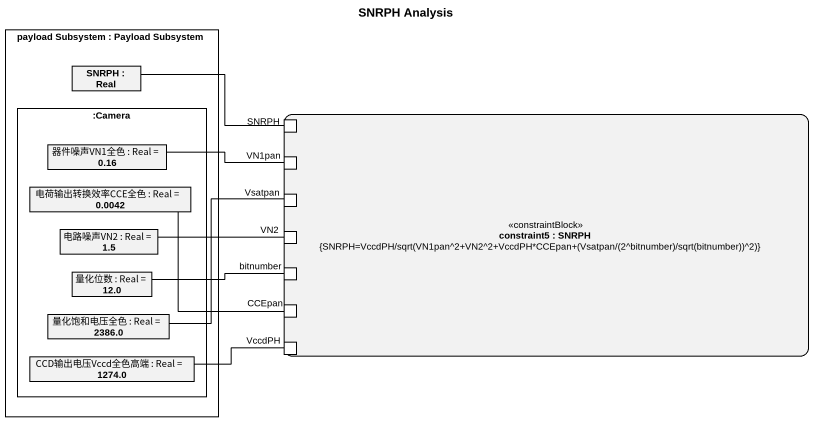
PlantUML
@startuml
title SNRPH Analysis
rectangle "payload Subsystem : Payload Subsystem" as payload_Subsystem {
  rectangle "SNRPH : Real" as SNRPH
  rectangle ":Camera" as Camera {
    rectangle "器件噪声VN1全色 : Real = 0.16" as 器件噪声VN1全色
    rectangle "电荷输出转换效率CCE全色 : Real = 0.0042" as 电荷输出转换效率CCE全色
    rectangle "电路噪声VN2 : Real = 1.5" as 电路噪声VN2
    rectangle "量化位数 : Real = 12.0" as 量化位数
    rectangle "量化饱和电压全色 : Real = 2386.0" as 量化饱和电压全色
    rectangle "CCD输出电压Vccd全色高端 : Real = 1274.0" as CCD输出电压Vccd全色高端
  }
}
rectangle "constraint5 : SNRPH\n{SNRPH=VccdPH/sqrt(VN1pan^2+VN2^2+VccdPH*CCEpan+(Vsatpan/(2^bitnumber)/sqrt(bitnumber))^2)}" as constraint5 <<constraintBlock>> {
  port "SNRPH" as SNRPH_2
  port VN1pan
  port Vsatpan
  port VN2
  port bitnumber
  port CCEpan
  port VccdPH
}
SNRPH -right- SNRPH_2
器件噪声VN1全色 -right- VN1pan
电荷输出转换效率CCE全色 -- CCEpan
电路噪声VN2 -right- VN2
量化位数 -right- bitnumber
量化饱和电压全色 -up- Vsatpan
CCD输出电压Vccd全色高端 -right- VccdPH
@enduml
